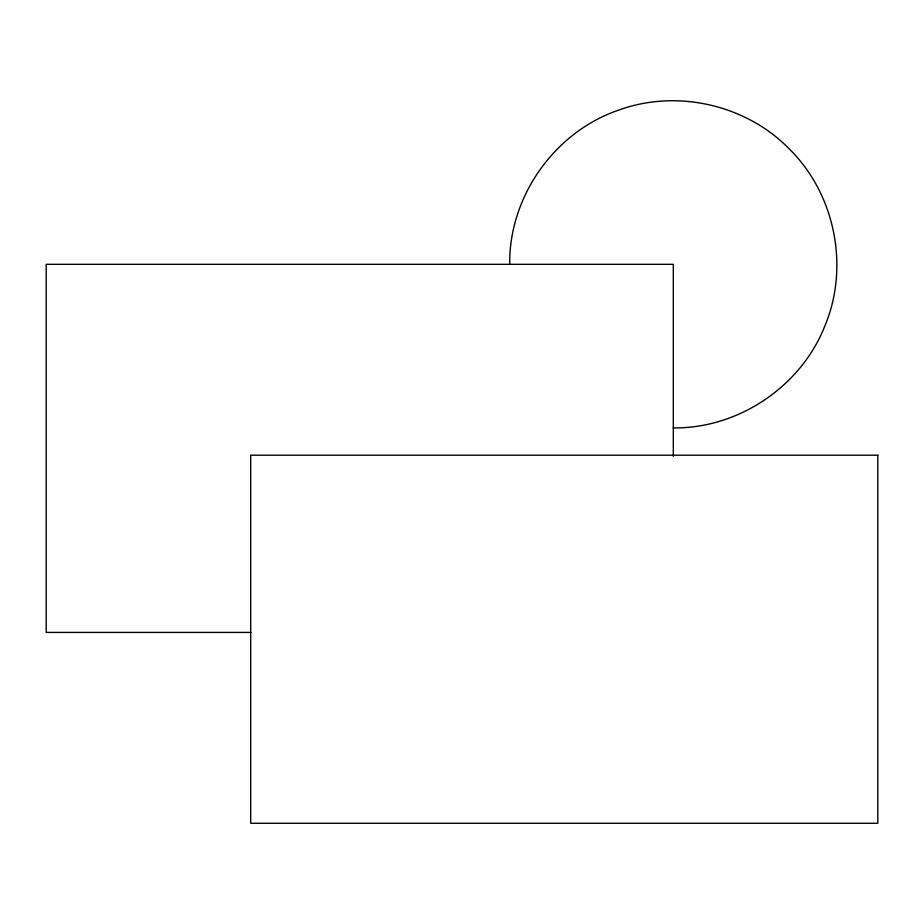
<?xml version="1.0" encoding="UTF-8"?>
<svg xmlns="http://www.w3.org/2000/svg" width="924" height="924" viewBox="0 0 924 924"><rect width="100%" height="100%" fill="white"/><g stroke="black" fill="none" stroke-linecap="round" stroke-linejoin="round"><path stroke-width="1.39" d="M509.713 264.322C508.824 196.87 554.377 132.19 618.191 110.291C676.287 88.82 745.645 104.412 788.981 148.648C835.261 193.855 849.907 267.452 824.451 326.934C800.392 386.983 737.999 428.678 673.307 427.916M250.912 632.409L46.2 632.409L46.2 264.322L673.307 264.322L673.307 456.306M877.8 455.186L250.693 455.186L250.693 823.272L877.8 823.272L877.8 455.186"/></g></svg>
